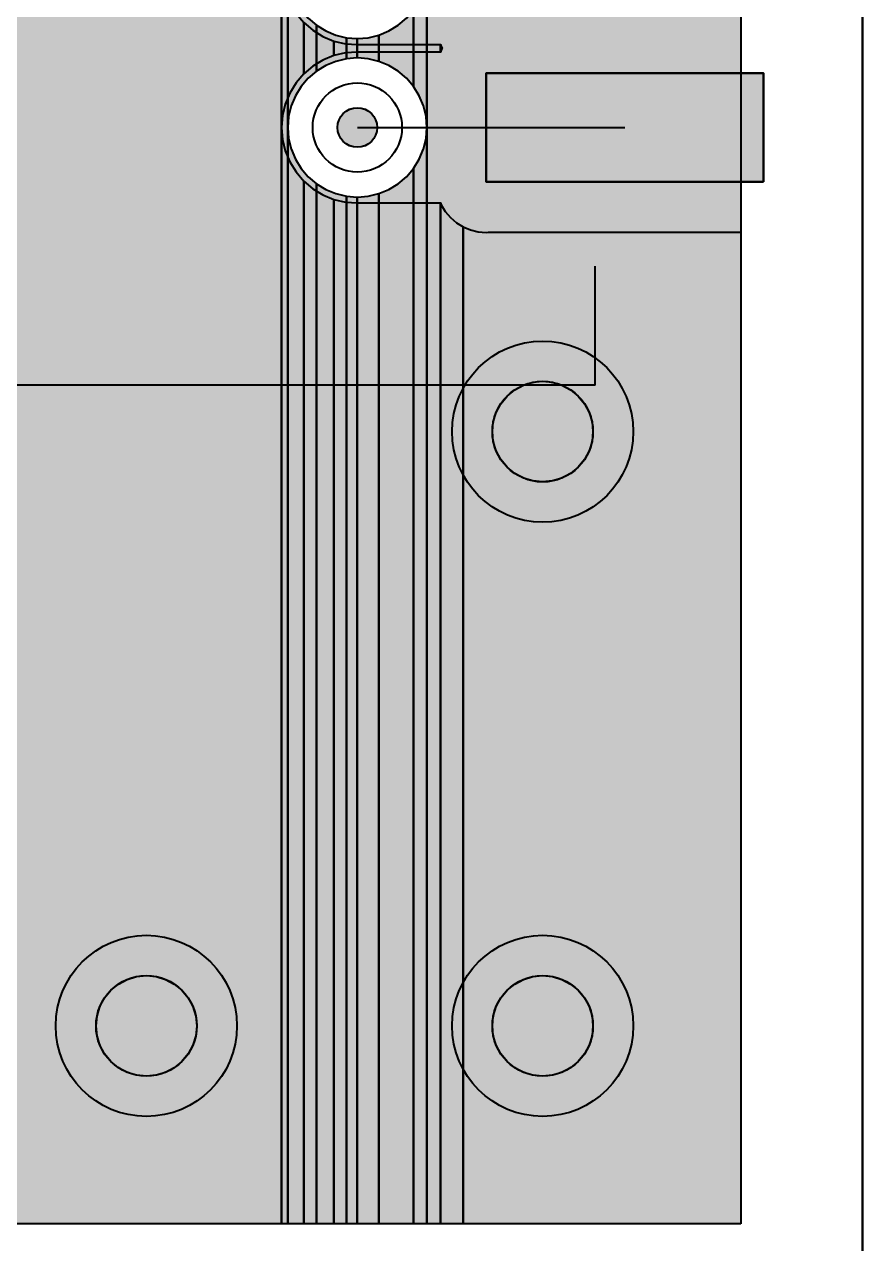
# Model space of a CAD drawing. Header units: millimetres. Extents: x 3.5 to 57, y 2.4 to 42.4.
# Drawn here: x 52.74 to 56.97, y 11.19 to 17.35 of the extents above; entities that cross this region are included whole.
import ezdxf

# ---------------------------------------------------------------- set-up
doc = ezdxf.new("R2010")
doc.units = ezdxf.units.MM
for name, color, linetype in [('bottom_copper', 7, 'Continuous'), ('drill_plated', 7, 'Continuous'), ('outline', 7, 'Continuous'), ('top_copper', 7, 'Continuous'), ('top_silk', 7, 'Continuous')]:
    doc.layers.add(name, color=color, linetype=linetype)

# ---------------------------------------------------------------- blocks, each defined once
blk = doc.blocks.new('Block734')
at = {"layer": 'bottom_copper', "lineweight": 40}
for points in [[(1.8268, 0), (0.2415, 0), (0.2415, 22.5001), (1.8268, 22.5001), (1.8268, 0)], [(0.2415, 5.5354), (0.2383, 5.5903), (0.2254, 5.6439), (0.2043, 5.6948), (0.1755, 5.7418), (0.1755, 6.129), (0.2043, 6.176), (0.2254, 6.2269), (0.2383, 6.2805), (0.2415, 6.3354), (0.2415, 5.5354)], [(0.1755, 5.7418), (0.1398, 5.7837), (0.0979, 5.8194), (0.0509, 5.8482), (0, 5.8693), (0, 6.0015), (0.0509, 6.0226), (0.0979, 6.0514), (0.1398, 6.0871), (0.1755, 6.129), (0.1755, 5.7418)], [(0, 5.8693), (-0.0536, 5.8822), (-0.1085, 5.8865), (-0.109, 5.8864), (-0.109, 5.9844), (-0.1085, 5.9843), (-0.0536, 5.9886), (0, 6.0015), (0, 5.8693)], [(0.2415, 0), (0.1755, 0), (0.1755, 5.329), (0.2043, 5.376), (0.2254, 5.4269), (0.2383, 5.4805), (0.2415, 5.5354), (0.2415, 0)], [(0.1755, 0), (0, 0), (0, 5.2015), (0.0509, 5.2226), (0.0979, 5.2514), (0.1398, 5.2871), (0.1755, 5.329), (0.1755, 0)], [(0, 0), (-0.1085, 0), (-0.109, 5.1844), (-0.1085, 5.1843), (-0.0536, 5.1886), (0, 5.2015), (0, 0)]]:
    blk.add_hatch(color=7, dxfattribs=at).paths.add_polyline_path(points, flags=0)
at = {"layer": 'bottom_copper', "color": 7, "lineweight": 40}
for points in [[(1.8268, 0), (0.2415, 0), (0.2415, 22.5001), (1.8268, 22.5001), (1.8268, 0)], [(0.2415, 5.5354), (0.2383, 5.5903), (0.2254, 5.6439), (0.2043, 5.6948), (0.1755, 5.7418), (0.1755, 6.129), (0.2043, 6.176), (0.2254, 6.2269), (0.2383, 6.2805), (0.2415, 6.3354), (0.2415, 5.5354)], [(0.1755, 5.7418), (0.1398, 5.7837), (0.0979, 5.8194), (0.0509, 5.8482), (0, 5.8693), (0, 6.0015), (0.0509, 6.0226), (0.0979, 6.0514), (0.1398, 6.0871), (0.1755, 6.129), (0.1755, 5.7418)], [(0, 5.8693), (-0.0536, 5.8822), (-0.1085, 5.8865), (-0.109, 5.8864), (-0.109, 5.9844), (-0.1085, 5.9843), (-0.0536, 5.9886), (0, 6.0015), (0, 5.8693)], [(0.2415, 0), (0.1755, 0), (0.1755, 5.329), (0.2043, 5.376), (0.2254, 5.4269), (0.2383, 5.4805), (0.2415, 5.5354), (0.2415, 0)], [(0.1755, 0), (0, 0), (0, 5.2015), (0.0509, 5.2226), (0.0979, 5.2514), (0.1398, 5.2871), (0.1755, 5.329), (0.1755, 0)], [(0, 0), (-0.1085, 0), (-0.109, 5.1844), (-0.1085, 5.1843), (-0.0536, 5.1886), (0, 5.2015), (0, 0)]]:
    blk.add_lwpolyline(points, close=True, dxfattribs=at)
blk = doc.blocks.new('Block2128')
at = {"layer": 'bottom_copper', "lineweight": 40}
for points in [[(4.3404, 8.4999), (0.6267, 8.4999), (0.6267, 31), (4.3404, 31), (4.3404, 8.4999)], [(4.4851, 14.3193), (4.4432, 14.2836), (4.4075, 14.2417), (4.3787, 14.1947), (4.3576, 14.1438), (4.3447, 14.0902), (4.3404, 14.0353), (4.3404, 14.8353), (4.3447, 14.7804), (4.3576, 14.7268), (4.3787, 14.6759), (4.4075, 14.6289), (4.4432, 14.587), (4.4851, 14.5513), (4.4851, 14.3193)], [(4.6366, 14.3821), (4.583, 14.3692), (4.5321, 14.3481), (4.4851, 14.3193), (4.4851, 14.5513), (4.5321, 14.5225), (4.583, 14.5014), (4.6366, 14.4885), (4.6366, 14.3821)], [(4.691, 14.3863), (4.6366, 14.3821), (4.6366, 14.4885), (4.691, 14.4843), (4.691, 14.3863)], [(4.4851, 8.4999), (4.3404, 8.4999), (4.3404, 14.0353), (4.3447, 13.9804), (4.3576, 13.9268), (4.3787, 13.8759), (4.4075, 13.8289), (4.4432, 13.787), (4.4851, 13.7513), (4.4851, 8.4999)], [(4.6366, 8.4999), (4.4851, 8.4999), (4.4851, 13.7513), (4.5321, 13.7225), (4.583, 13.7014), (4.6366, 13.6885), (4.6366, 8.4999)], [(4.691, 8.4999), (4.6366, 8.4999), (4.6366, 13.6885), (4.691, 13.6843), (4.691, 8.4999)]]:
    blk.add_hatch(color=7, dxfattribs=at).paths.add_polyline_path(points, flags=0)
at = {"layer": 'bottom_copper', "color": 7, "lineweight": 40}
for points in [[(4.3404, 8.4999), (0.6267, 8.4999), (0.6267, 31), (4.3404, 31), (4.3404, 8.4999)], [(4.4851, 14.3193), (4.4432, 14.2836), (4.4075, 14.2417), (4.3787, 14.1947), (4.3576, 14.1438), (4.3447, 14.0902), (4.3404, 14.0353), (4.3404, 14.8353), (4.3447, 14.7804), (4.3576, 14.7268), (4.3787, 14.6759), (4.4075, 14.6289), (4.4432, 14.587), (4.4851, 14.5513), (4.4851, 14.3193)], [(4.6366, 14.3821), (4.583, 14.3692), (4.5321, 14.3481), (4.4851, 14.3193), (4.4851, 14.5513), (4.5321, 14.5225), (4.583, 14.5014), (4.6366, 14.4885), (4.6366, 14.3821)], [(4.691, 14.3863), (4.6366, 14.3821), (4.6366, 14.4885), (4.691, 14.4843), (4.691, 14.3863)], [(4.4851, 8.4999), (4.3404, 8.4999), (4.3404, 14.0353), (4.3447, 13.9804), (4.3576, 13.9268), (4.3787, 13.8759), (4.4075, 13.8289), (4.4432, 13.787), (4.4851, 13.7513), (4.4851, 8.4999)], [(4.6366, 8.4999), (4.4851, 8.4999), (4.4851, 13.7513), (4.5321, 13.7225), (4.583, 13.7014), (4.6366, 13.6885), (4.6366, 8.4999)], [(4.691, 8.4999), (4.6366, 8.4999), (4.6366, 13.6885), (4.691, 13.6843), (4.691, 8.4999)]]:
    blk.add_lwpolyline(points, close=True, dxfattribs=at)
blk = doc.blocks.new('Block21995')
at = {"layer": 'top_copper', "lineweight": 40}
for points in [[(3.6826, 8.4999), (1.7696, 8.4999), (1.7696, 31), (3.6826, 31), (3.6826, 8.4999)], [(3.7946, 14.3055), (3.7556, 14.2599), (3.7243, 14.2088), (3.7013, 14.1534), (3.6873, 14.0951), (3.6826, 14.0353), (3.6826, 14.8353), (3.6873, 14.7755), (3.7013, 14.7172), (3.7243, 14.6618), (3.7556, 14.6107), (3.7946, 14.5651), (3.7946, 14.3055)], [(3.9467, 14.3988), (3.8913, 14.3758), (3.8402, 14.3445), (3.7946, 14.3055), (3.7946, 14.5651), (3.8402, 14.5261), (3.8913, 14.4948), (3.9467, 14.4718), (3.9467, 14.3988)], [(4.4838, 14.4163), (4.0648, 14.4163), (4.005, 14.4128), (3.9467, 14.3988), (3.9467, 14.4718), (4.005, 14.4578), (4.0648, 14.4543), (4.4838, 14.4543), (4.4838, 14.4163)], [(4.4878, 14.426), (4.4838, 14.4163), (4.4838, 14.4543), (4.4878, 14.4446), (4.4935, 14.4353), (4.4878, 14.426)], [(3.7946, 8.4999), (3.6826, 8.4999), (3.6826, 14.0353), (3.6873, 13.9755), (3.7013, 13.9172), (3.7243, 13.8618), (3.7556, 13.8107), (3.7946, 13.7651), (3.7946, 8.4999)], [(3.9467, 8.4999), (3.7946, 8.4999), (3.7946, 13.7651), (3.8402, 13.7261), (3.8913, 13.6948), (3.9467, 13.6718), (3.9467, 8.4999)], [(4.4838, 8.4999), (3.9467, 8.4999), (3.9467, 13.6718), (4.005, 13.6578), (4.0648, 13.6543), (4.4838, 13.6543), (4.4838, 8.4999)], [(4.5992, 8.4999), (4.4838, 8.4999), (4.4838, 13.6543), (4.4878, 13.6446), (4.5087, 13.6105), (4.5347, 13.5801), (4.5651, 13.5542), (4.5992, 13.5333), (4.5992, 8.4999)], [(6.0001, 8.4999), (4.5992, 8.4999), (4.5992, 13.5333), (4.6361, 13.518), (4.675, 13.5087), (4.7148, 13.5055), (4.7248, 13.5063), (6.0001, 13.5063), (6.0001, 8.4999)]]:
    blk.add_hatch(color=7, dxfattribs=at).paths.add_polyline_path(points, flags=0)
at = {"layer": 'top_copper', "color": 7, "lineweight": 40}
for points in [[(3.6826, 8.4999), (1.7696, 8.4999), (1.7696, 31), (3.6826, 31), (3.6826, 8.4999)], [(3.7946, 14.3055), (3.7556, 14.2599), (3.7243, 14.2088), (3.7013, 14.1534), (3.6873, 14.0951), (3.6826, 14.0353), (3.6826, 14.8353), (3.6873, 14.7755), (3.7013, 14.7172), (3.7243, 14.6618), (3.7556, 14.6107), (3.7946, 14.5651), (3.7946, 14.3055)], [(3.9467, 14.3988), (3.8913, 14.3758), (3.8402, 14.3445), (3.7946, 14.3055), (3.7946, 14.5651), (3.8402, 14.5261), (3.8913, 14.4948), (3.9467, 14.4718), (3.9467, 14.3988)], [(4.4838, 14.4163), (4.0648, 14.4163), (4.005, 14.4128), (3.9467, 14.3988), (3.9467, 14.4718), (4.005, 14.4578), (4.0648, 14.4543), (4.4838, 14.4543), (4.4838, 14.4163)], [(4.4878, 14.426), (4.4838, 14.4163), (4.4838, 14.4543), (4.4878, 14.4446), (4.4935, 14.4353), (4.4878, 14.426)], [(3.7946, 8.4999), (3.6826, 8.4999), (3.6826, 14.0353), (3.6873, 13.9755), (3.7013, 13.9172), (3.7243, 13.8618), (3.7556, 13.8107), (3.7946, 13.7651), (3.7946, 8.4999)], [(3.9467, 8.4999), (3.7946, 8.4999), (3.7946, 13.7651), (3.8402, 13.7261), (3.8913, 13.6948), (3.9467, 13.6718), (3.9467, 8.4999)], [(4.4838, 8.4999), (3.9467, 8.4999), (3.9467, 13.6718), (4.005, 13.6578), (4.0648, 13.6543), (4.4838, 13.6543), (4.4838, 8.4999)], [(4.5992, 8.4999), (4.4838, 8.4999), (4.4838, 13.6543), (4.4878, 13.6446), (4.5087, 13.6105), (4.5347, 13.5801), (4.5651, 13.5542), (4.5992, 13.5333), (4.5992, 8.4999)], [(6.0001, 8.4999), (4.5992, 8.4999), (4.5992, 13.5333), (4.6361, 13.518), (4.675, 13.5087), (4.7148, 13.5055), (4.7248, 13.5063), (6.0001, 13.5063), (6.0001, 8.4999)]]:
    blk.add_lwpolyline(points, close=True, dxfattribs=at)

msp = doc.modelspace()

# ---------------------------------------------------------------- hatches: boundary and pattern name
at = {"layer": 'bottom_copper', "lineweight": 40}
for points in [[(54.5184, 16.8076), (54.5127, 16.7888), (54.5034, 16.7715), (54.491, 16.7564), (54.4759, 16.744), (54.4586, 16.7347), (54.4398, 16.729), (54.4203, 16.7271), (54.4008, 16.729), (54.382, 16.7347), (54.3647, 16.744), (54.3496, 16.7564), (54.3372, 16.7715), (54.3279, 16.7888), (54.3222, 16.8076), (54.3203, 16.8271), (54.3222, 16.8466), (54.3279, 16.8654), (54.3372, 16.8827), (54.3496, 16.8978), (54.3647, 16.9102), (54.382, 16.9195), (54.4008, 16.9252), (54.4203, 16.9271), (54.4398, 16.9252), (54.4586, 16.9195), (54.4759, 16.9102), (54.491, 16.8978), (54.5034, 16.8827), (54.5127, 16.8654), (54.5184, 16.8466), (54.5203, 16.8271), (54.5184, 16.8076)], [(55.6047, 15.2421), (55.5903, 15.1945), (55.5668, 15.1506), (55.5352, 15.1121), (55.4967, 15.0805), (55.4528, 15.057), (55.4052, 15.0426), (55.3556, 15.0377), (55.306, 15.0426), (55.2584, 15.057), (55.2145, 15.0805), (55.176, 15.1121), (55.1444, 15.1506), (55.1209, 15.1945), (55.1065, 15.2421), (55.1016, 15.2917), (55.1065, 15.3413), (55.1209, 15.3889), (55.1444, 15.4328), (55.176, 15.4713), (55.2145, 15.5029), (55.2584, 15.5264), (55.306, 15.5408), (55.3556, 15.5457), (55.4052, 15.5408), (55.4528, 15.5264), (55.4967, 15.5029), (55.5352, 15.4713), (55.5668, 15.4328), (55.5903, 15.3889), (55.6047, 15.3413), (55.6096, 15.2917), (55.6047, 15.2421)], [(53.6047, 12.2421), (53.5903, 12.1945), (53.5668, 12.1506), (53.5352, 12.1121), (53.4967, 12.0805), (53.4528, 12.057), (53.4052, 12.0426), (53.3556, 12.0377), (53.306, 12.0426), (53.2584, 12.057), (53.2145, 12.0805), (53.176, 12.1121), (53.1444, 12.1506), (53.1209, 12.1945), (53.1065, 12.2421), (53.1016, 12.2917), (53.1065, 12.3413), (53.1209, 12.3889), (53.1444, 12.4328), (53.176, 12.4713), (53.2145, 12.5029), (53.2584, 12.5264), (53.306, 12.5408), (53.3556, 12.5457), (53.4052, 12.5408), (53.4528, 12.5264), (53.4967, 12.5029), (53.5352, 12.4713), (53.5668, 12.4328), (53.5903, 12.3889), (53.6047, 12.3413), (53.6096, 12.2917), (53.6047, 12.2421)], [(55.6047, 12.2421), (55.5903, 12.1945), (55.5668, 12.1506), (55.5352, 12.1121), (55.4967, 12.0805), (55.4528, 12.057), (55.4052, 12.0426), (55.3556, 12.0377), (55.306, 12.0426), (55.2584, 12.057), (55.2145, 12.0805), (55.176, 12.1121), (55.1444, 12.1506), (55.1209, 12.1945), (55.1065, 12.2421), (55.1016, 12.2917), (55.1065, 12.3413), (55.1209, 12.3889), (55.1444, 12.4328), (55.176, 12.4713), (55.2145, 12.5029), (55.2584, 12.5264), (55.306, 12.5408), (55.3556, 12.5457), (55.4052, 12.5408), (55.4528, 12.5264), (55.4967, 12.5029), (55.5352, 12.4713), (55.5668, 12.4328), (55.5903, 12.3889), (55.6047, 12.3413), (55.6096, 12.2917), (55.6047, 12.2421)]]:
    msp.add_hatch(color=7, dxfattribs=at).paths.add_polyline_path(points, flags=0)
at = {"layer": 'drill_plated', "lineweight": 40}
for points in [[(54.5184, 16.8076), (54.5127, 16.7888), (54.5034, 16.7715), (54.491, 16.7564), (54.4759, 16.744), (54.4586, 16.7347), (54.4398, 16.729), (54.4203, 16.7271), (54.4008, 16.729), (54.382, 16.7347), (54.3647, 16.744), (54.3496, 16.7564), (54.3372, 16.7715), (54.3279, 16.7888), (54.3222, 16.8076), (54.3203, 16.8271), (54.3222, 16.8466), (54.3279, 16.8654), (54.3372, 16.8827), (54.3496, 16.8978), (54.3647, 16.9102), (54.382, 16.9195), (54.4008, 16.9252), (54.4203, 16.9271), (54.4398, 16.9252), (54.4586, 16.9195), (54.4759, 16.9102), (54.491, 16.8978), (54.5034, 16.8827), (54.5127, 16.8654), (54.5184, 16.8466), (54.5203, 16.8271), (54.5184, 16.8076)], [(55.6047, 15.2421), (55.5903, 15.1945), (55.5668, 15.1506), (55.5352, 15.1121), (55.4967, 15.0805), (55.4528, 15.057), (55.4052, 15.0426), (55.3556, 15.0377), (55.306, 15.0426), (55.2584, 15.057), (55.2145, 15.0805), (55.176, 15.1121), (55.1444, 15.1506), (55.1209, 15.1945), (55.1065, 15.2421), (55.1016, 15.2917), (55.1065, 15.3413), (55.1209, 15.3889), (55.1444, 15.4328), (55.176, 15.4713), (55.2145, 15.5029), (55.2584, 15.5264), (55.306, 15.5408), (55.3556, 15.5457), (55.4052, 15.5408), (55.4528, 15.5264), (55.4967, 15.5029), (55.5352, 15.4713), (55.5668, 15.4328), (55.5903, 15.3889), (55.6047, 15.3413), (55.6096, 15.2917), (55.6047, 15.2421)], [(53.6047, 12.2421), (53.5903, 12.1945), (53.5668, 12.1506), (53.5352, 12.1121), (53.4967, 12.0805), (53.4528, 12.057), (53.4052, 12.0426), (53.3556, 12.0377), (53.306, 12.0426), (53.2584, 12.057), (53.2145, 12.0805), (53.176, 12.1121), (53.1444, 12.1506), (53.1209, 12.1945), (53.1065, 12.2421), (53.1016, 12.2917), (53.1065, 12.3413), (53.1209, 12.3889), (53.1444, 12.4328), (53.176, 12.4713), (53.2145, 12.5029), (53.2584, 12.5264), (53.306, 12.5408), (53.3556, 12.5457), (53.4052, 12.5408), (53.4528, 12.5264), (53.4967, 12.5029), (53.5352, 12.4713), (53.5668, 12.4328), (53.5903, 12.3889), (53.6047, 12.3413), (53.6096, 12.2917), (53.6047, 12.2421)], [(55.6047, 12.2421), (55.5903, 12.1945), (55.5668, 12.1506), (55.5352, 12.1121), (55.4967, 12.0805), (55.4528, 12.057), (55.4052, 12.0426), (55.3556, 12.0377), (55.306, 12.0426), (55.2584, 12.057), (55.2145, 12.0805), (55.176, 12.1121), (55.1444, 12.1506), (55.1209, 12.1945), (55.1065, 12.2421), (55.1016, 12.2917), (55.1065, 12.3413), (55.1209, 12.3889), (55.1444, 12.4328), (55.176, 12.4713), (55.2145, 12.5029), (55.2584, 12.5264), (55.306, 12.5408), (55.3556, 12.5457), (55.4052, 12.5408), (55.4528, 12.5264), (55.4967, 12.5029), (55.5352, 12.4713), (55.5668, 12.4328), (55.5903, 12.3889), (55.6047, 12.3413), (55.6096, 12.2917), (55.6047, 12.2421)]]:
    msp.add_hatch(color=7, dxfattribs=at).paths.add_polyline_path(points, flags=0)
at = {"layer": 'top_copper', "lineweight": 40}
for points in [[(56.4703, 16.5521), (55.0703, 16.5521), (55.0703, 17.1021), (56.4703, 17.1021), (56.4703, 16.5521)], [(54.5184, 16.8076), (54.5127, 16.7888), (54.5034, 16.7715), (54.491, 16.7564), (54.4759, 16.744), (54.4586, 16.7347), (54.4398, 16.729), (54.4203, 16.7271), (54.4008, 16.729), (54.382, 16.7347), (54.3647, 16.744), (54.3496, 16.7564), (54.3372, 16.7715), (54.3279, 16.7888), (54.3222, 16.8076), (54.3203, 16.8271), (54.3222, 16.8466), (54.3279, 16.8654), (54.3372, 16.8827), (54.3496, 16.8978), (54.3647, 16.9102), (54.382, 16.9195), (54.4008, 16.9252), (54.4203, 16.9271), (54.4398, 16.9252), (54.4586, 16.9195), (54.4759, 16.9102), (54.491, 16.8978), (54.5034, 16.8827), (54.5127, 16.8654), (54.5184, 16.8466), (54.5203, 16.8271), (54.5184, 16.8076)], [(55.6047, 15.2421), (55.5903, 15.1945), (55.5668, 15.1506), (55.5352, 15.1121), (55.4967, 15.0805), (55.4528, 15.057), (55.4052, 15.0426), (55.3556, 15.0377), (55.306, 15.0426), (55.2584, 15.057), (55.2145, 15.0805), (55.176, 15.1121), (55.1444, 15.1506), (55.1209, 15.1945), (55.1065, 15.2421), (55.1016, 15.2917), (55.1065, 15.3413), (55.1209, 15.3889), (55.1444, 15.4328), (55.176, 15.4713), (55.2145, 15.5029), (55.2584, 15.5264), (55.306, 15.5408), (55.3556, 15.5457), (55.4052, 15.5408), (55.4528, 15.5264), (55.4967, 15.5029), (55.5352, 15.4713), (55.5668, 15.4328), (55.5903, 15.3889), (55.6047, 15.3413), (55.6096, 15.2917), (55.6047, 15.2421)], [(53.6047, 12.2421), (53.5903, 12.1945), (53.5668, 12.1506), (53.5352, 12.1121), (53.4967, 12.0805), (53.4528, 12.057), (53.4052, 12.0426), (53.3556, 12.0377), (53.306, 12.0426), (53.2584, 12.057), (53.2145, 12.0805), (53.176, 12.1121), (53.1444, 12.1506), (53.1209, 12.1945), (53.1065, 12.2421), (53.1016, 12.2917), (53.1065, 12.3413), (53.1209, 12.3889), (53.1444, 12.4328), (53.176, 12.4713), (53.2145, 12.5029), (53.2584, 12.5264), (53.306, 12.5408), (53.3556, 12.5457), (53.4052, 12.5408), (53.4528, 12.5264), (53.4967, 12.5029), (53.5352, 12.4713), (53.5668, 12.4328), (53.5903, 12.3889), (53.6047, 12.3413), (53.6096, 12.2917), (53.6047, 12.2421)], [(55.6047, 12.2421), (55.5903, 12.1945), (55.5668, 12.1506), (55.5352, 12.1121), (55.4967, 12.0805), (55.4528, 12.057), (55.4052, 12.0426), (55.3556, 12.0377), (55.306, 12.0426), (55.2584, 12.057), (55.2145, 12.0805), (55.176, 12.1121), (55.1444, 12.1506), (55.1209, 12.1945), (55.1065, 12.2421), (55.1016, 12.2917), (55.1065, 12.3413), (55.1209, 12.3889), (55.1444, 12.4328), (55.176, 12.4713), (55.2145, 12.5029), (55.2584, 12.5264), (55.306, 12.5408), (55.3556, 12.5457), (55.4052, 12.5408), (55.4528, 12.5264), (55.4967, 12.5029), (55.5352, 12.4713), (55.5668, 12.4328), (55.5903, 12.3889), (55.6047, 12.3413), (55.6096, 12.2917), (55.6047, 12.2421)]]:
    msp.add_hatch(color=7, dxfattribs=at).paths.add_polyline_path(points, flags=0)

# ---------------------------------------------------------------- linework, layer by layer
at = {"layer": 'bottom_copper', "color": 7, "lineweight": 40}
for p, q in [((56.3556, 33.7918), (56.3556, 11.2917)), ((54.172, 17.3788), (54.2139, 17.3431)), ((54.6267, 17.3431), (54.6686, 17.3788)), ((54.2139, 17.3431), (54.2609, 17.3143)), ((54.2609, 17.3143), (54.3118, 17.2932)), ((54.5288, 17.2932), (54.5797, 17.3143)), ((54.5797, 17.3143), (54.6267, 17.3431)), ((54.3118, 17.2932), (54.3654, 17.2803)), ((54.3654, 17.2803), (54.4198, 17.2761)), ((54.4198, 17.1781), (54.4198, 17.2761)), ((54.4198, 17.2761), (54.4203, 17.276)), ((54.4198, 17.2761), (54.4198, 17.1781)), ((54.4203, 17.276), (54.4752, 17.2803)), ((54.4752, 17.2803), (54.5288, 17.2932)), ((54.3654, 17.1739), (54.3118, 17.161)), ((54.4198, 17.1781), (54.3654, 17.1739)), ((54.4203, 17.1782), (54.4198, 17.1781)), ((54.4752, 17.1739), (54.4203, 17.1782)), ((54.5288, 17.161), (54.4752, 17.1739)), ((54.2139, 17.1111), (54.172, 17.0754)), ((54.2609, 17.1399), (54.2139, 17.1111)), ((54.3118, 17.161), (54.2609, 17.1399)), ((54.5797, 17.1399), (54.5288, 17.161)), ((54.6267, 17.1111), (54.5797, 17.1399)), ((54.6686, 17.0754), (54.6267, 17.1111)), ((54.172, 17.0754), (54.1363, 17.0335)), ((54.7043, 17.0335), (54.6686, 17.0754)), ((54.1363, 17.0335), (54.1075, 16.9865)), ((54.7331, 16.9865), (54.7043, 17.0335)), ((54.0864, 16.9356), (54.0735, 16.882)), ((54.1075, 16.9865), (54.0864, 16.9356)), ((54.7542, 16.9356), (54.7331, 16.9865)), ((54.7671, 16.882), (54.7542, 16.9356)), ((54.0735, 16.882), (54.0692, 16.8271)), ((54.7703, 16.8271), (54.7671, 16.882)), ((54.0692, 16.8271), (54.0735, 16.7722)), ((54.7671, 16.7722), (54.7703, 16.8271)), ((54.0735, 16.7722), (54.0864, 16.7186)), ((54.7542, 16.7186), (54.7671, 16.7722)), ((54.0864, 16.7186), (54.1075, 16.6677)), ((54.7331, 16.6677), (54.7542, 16.7186)), ((54.1075, 16.6677), (54.1363, 16.6207)), ((54.1363, 16.6207), (54.172, 16.5788)), ((54.6686, 16.5788), (54.7043, 16.6207)), ((54.7043, 16.6207), (54.7331, 16.6677)), ((54.172, 16.5788), (54.2139, 16.5431)), ((54.6267, 16.5431), (54.6686, 16.5788)), ((54.2139, 16.5431), (54.2609, 16.5143)), ((54.2609, 16.5143), (54.3118, 16.4932)), ((54.5288, 16.4932), (54.5797, 16.5143)), ((54.5797, 16.5143), (54.6267, 16.5431)), ((54.3118, 16.4932), (54.3654, 16.4803)), ((54.3654, 16.4803), (54.4198, 16.4761)), ((54.4198, 11.2917), (54.4198, 16.4761)), ((54.4198, 16.4761), (54.4203, 16.476)), ((54.4198, 16.4761), (54.4198, 11.2917)), ((54.4203, 16.476), (54.4752, 16.4803)), ((54.4752, 16.4803), (54.5288, 16.4932)), ((54.4198, 11.2917), (50.3555, 11.2917)), ((56.3556, 11.2917), (54.4198, 11.2917))]:
    msp.add_line(p, q, dxfattribs=at)
for points in [[(54.5184, 16.8076), (54.5127, 16.7888), (54.5034, 16.7715), (54.491, 16.7564), (54.4759, 16.744), (54.4586, 16.7347), (54.4398, 16.729), (54.4203, 16.7271), (54.4008, 16.729), (54.382, 16.7347), (54.3647, 16.744), (54.3496, 16.7564), (54.3372, 16.7715), (54.3279, 16.7888), (54.3222, 16.8076), (54.3203, 16.8271), (54.3222, 16.8466), (54.3279, 16.8654), (54.3372, 16.8827), (54.3496, 16.8978), (54.3647, 16.9102), (54.382, 16.9195), (54.4008, 16.9252), (54.4203, 16.9271), (54.4398, 16.9252), (54.4586, 16.9195), (54.4759, 16.9102), (54.491, 16.8978), (54.5034, 16.8827), (54.5127, 16.8654), (54.5184, 16.8466), (54.5203, 16.8271), (54.5184, 16.8076)], [(55.6047, 15.2421), (55.5903, 15.1945), (55.5668, 15.1506), (55.5352, 15.1121), (55.4967, 15.0805), (55.4528, 15.057), (55.4052, 15.0426), (55.3556, 15.0377), (55.306, 15.0426), (55.2584, 15.057), (55.2145, 15.0805), (55.176, 15.1121), (55.1444, 15.1506), (55.1209, 15.1945), (55.1065, 15.2421), (55.1016, 15.2917), (55.1065, 15.3413), (55.1209, 15.3889), (55.1444, 15.4328), (55.176, 15.4713), (55.2145, 15.5029), (55.2584, 15.5264), (55.306, 15.5408), (55.3556, 15.5457), (55.4052, 15.5408), (55.4528, 15.5264), (55.4967, 15.5029), (55.5352, 15.4713), (55.5668, 15.4328), (55.5903, 15.3889), (55.6047, 15.3413), (55.6096, 15.2917), (55.6047, 15.2421)], [(53.6047, 12.2421), (53.5903, 12.1945), (53.5668, 12.1506), (53.5352, 12.1121), (53.4967, 12.0805), (53.4528, 12.057), (53.4052, 12.0426), (53.3556, 12.0377), (53.306, 12.0426), (53.2584, 12.057), (53.2145, 12.0805), (53.176, 12.1121), (53.1444, 12.1506), (53.1209, 12.1945), (53.1065, 12.2421), (53.1016, 12.2917), (53.1065, 12.3413), (53.1209, 12.3889), (53.1444, 12.4328), (53.176, 12.4713), (53.2145, 12.5029), (53.2584, 12.5264), (53.306, 12.5408), (53.3556, 12.5457), (53.4052, 12.5408), (53.4528, 12.5264), (53.4967, 12.5029), (53.5352, 12.4713), (53.5668, 12.4328), (53.5903, 12.3889), (53.6047, 12.3413), (53.6096, 12.2917), (53.6047, 12.2421)], [(55.6047, 12.2421), (55.5903, 12.1945), (55.5668, 12.1506), (55.5352, 12.1121), (55.4967, 12.0805), (55.4528, 12.057), (55.4052, 12.0426), (55.3556, 12.0377), (55.306, 12.0426), (55.2584, 12.057), (55.2145, 12.0805), (55.176, 12.1121), (55.1444, 12.1506), (55.1209, 12.1945), (55.1065, 12.2421), (55.1016, 12.2917), (55.1065, 12.3413), (55.1209, 12.3889), (55.1444, 12.4328), (55.176, 12.4713), (55.2145, 12.5029), (55.2584, 12.5264), (55.306, 12.5408), (55.3556, 12.5457), (55.4052, 12.5408), (55.4528, 12.5264), (55.4967, 12.5029), (55.5352, 12.4713), (55.5668, 12.4328), (55.5903, 12.3889), (55.6047, 12.3413), (55.6096, 12.2917), (55.6047, 12.2421)]]:
    msp.add_lwpolyline(points, close=True, dxfattribs=at)
for centre, major_axis in [((54.4203, 16.8271), (0.225, 0)), ((54.4203, 16.8271), (0.1, 0)), ((55.3556, 15.2917), (0.4572, 0)), ((55.3556, 15.2917), (0.254, 0)), ((53.3556, 12.2917), (0.4572, 0)), ((55.3556, 12.2917), (0.4572, 0)), ((53.3556, 12.2917), (0.254, 0)), ((55.3556, 12.2917), (0.254, 0))]:
    msp.add_ellipse(centre, major_axis=major_axis, ratio=1, dxfattribs=at)
at = {"layer": 'drill_plated', "color": 7, "lineweight": 40}
for points in [[(54.5184, 16.8076), (54.5127, 16.7888), (54.5034, 16.7715), (54.491, 16.7564), (54.4759, 16.744), (54.4586, 16.7347), (54.4398, 16.729), (54.4203, 16.7271), (54.4008, 16.729), (54.382, 16.7347), (54.3647, 16.744), (54.3496, 16.7564), (54.3372, 16.7715), (54.3279, 16.7888), (54.3222, 16.8076), (54.3203, 16.8271), (54.3222, 16.8466), (54.3279, 16.8654), (54.3372, 16.8827), (54.3496, 16.8978), (54.3647, 16.9102), (54.382, 16.9195), (54.4008, 16.9252), (54.4203, 16.9271), (54.4398, 16.9252), (54.4586, 16.9195), (54.4759, 16.9102), (54.491, 16.8978), (54.5034, 16.8827), (54.5127, 16.8654), (54.5184, 16.8466), (54.5203, 16.8271), (54.5184, 16.8076)], [(55.6047, 15.2421), (55.5903, 15.1945), (55.5668, 15.1506), (55.5352, 15.1121), (55.4967, 15.0805), (55.4528, 15.057), (55.4052, 15.0426), (55.3556, 15.0377), (55.306, 15.0426), (55.2584, 15.057), (55.2145, 15.0805), (55.176, 15.1121), (55.1444, 15.1506), (55.1209, 15.1945), (55.1065, 15.2421), (55.1016, 15.2917), (55.1065, 15.3413), (55.1209, 15.3889), (55.1444, 15.4328), (55.176, 15.4713), (55.2145, 15.5029), (55.2584, 15.5264), (55.306, 15.5408), (55.3556, 15.5457), (55.4052, 15.5408), (55.4528, 15.5264), (55.4967, 15.5029), (55.5352, 15.4713), (55.5668, 15.4328), (55.5903, 15.3889), (55.6047, 15.3413), (55.6096, 15.2917), (55.6047, 15.2421)], [(53.6047, 12.2421), (53.5903, 12.1945), (53.5668, 12.1506), (53.5352, 12.1121), (53.4967, 12.0805), (53.4528, 12.057), (53.4052, 12.0426), (53.3556, 12.0377), (53.306, 12.0426), (53.2584, 12.057), (53.2145, 12.0805), (53.176, 12.1121), (53.1444, 12.1506), (53.1209, 12.1945), (53.1065, 12.2421), (53.1016, 12.2917), (53.1065, 12.3413), (53.1209, 12.3889), (53.1444, 12.4328), (53.176, 12.4713), (53.2145, 12.5029), (53.2584, 12.5264), (53.306, 12.5408), (53.3556, 12.5457), (53.4052, 12.5408), (53.4528, 12.5264), (53.4967, 12.5029), (53.5352, 12.4713), (53.5668, 12.4328), (53.5903, 12.3889), (53.6047, 12.3413), (53.6096, 12.2917), (53.6047, 12.2421)], [(55.6047, 12.2421), (55.5903, 12.1945), (55.5668, 12.1506), (55.5352, 12.1121), (55.4967, 12.0805), (55.4528, 12.057), (55.4052, 12.0426), (55.3556, 12.0377), (55.306, 12.0426), (55.2584, 12.057), (55.2145, 12.0805), (55.176, 12.1121), (55.1444, 12.1506), (55.1209, 12.1945), (55.1065, 12.2421), (55.1016, 12.2917), (55.1065, 12.3413), (55.1209, 12.3889), (55.1444, 12.4328), (55.176, 12.4713), (55.2145, 12.5029), (55.2584, 12.5264), (55.306, 12.5408), (55.3556, 12.5457), (55.4052, 12.5408), (55.4528, 12.5264), (55.4967, 12.5029), (55.5352, 12.4713), (55.5668, 12.4328), (55.5903, 12.3889), (55.6047, 12.3413), (55.6096, 12.2917), (55.6047, 12.2421)]]:
    msp.add_lwpolyline(points, close=True, dxfattribs=at)
for centre, major_axis in [((54.4203, 16.8271), (0.1, 0)), ((55.3556, 15.2917), (0.254, 0)), ((53.3556, 12.2917), (0.254, 0)), ((55.3556, 12.2917), (0.254, 0))]:
    msp.add_ellipse(centre, major_axis=major_axis, ratio=1, dxfattribs=at)
at = {"layer": 'outline', "color": 7, "lineweight": 40}
msp.add_line((56.9703, 10.4271), (56.9703, 34.4271), dxfattribs=at)
at = {"layer": 'top_copper', "color": 7, "lineweight": 40}
for p, q in [((54.1501, 17.3569), (54.1957, 17.3179)), ((54.1957, 17.3179), (54.2468, 17.2866)), ((54.2468, 17.2866), (54.3022, 17.2636)), ((54.3022, 17.2636), (54.3605, 17.2496)), ((54.3605, 17.2496), (54.4203, 17.2461)), ((54.4203, 17.2461), (54.8393, 17.2461)), ((54.8393, 17.2461), (54.8433, 17.2364)), ((54.8433, 17.2364), (54.849, 17.2271)), ((54.3022, 17.1906), (54.2468, 17.1676)), ((54.3605, 17.2046), (54.3022, 17.1906)), ((54.4203, 17.2081), (54.3605, 17.2046)), ((54.8393, 17.2081), (54.4203, 17.2081)), ((54.8433, 17.2178), (54.8393, 17.2081)), ((54.849, 17.2271), (54.8433, 17.2178)), ((54.1957, 17.1363), (54.1501, 17.0973)), ((54.2468, 17.1676), (54.1957, 17.1363)), ((54.1111, 17.0517), (54.0798, 17.0006)), ((54.1501, 17.0973), (54.1111, 17.0517)), ((55.0703, 17.1021), (55.0703, 16.5521)), ((56.4703, 17.1021), (55.0703, 17.1021)), ((56.4703, 16.5521), (56.4703, 17.1021)), ((54.0798, 17.0006), (54.0568, 16.9452)), ((54.0568, 16.9452), (54.0428, 16.8869)), ((54.0428, 16.8869), (54.0381, 16.8271)), ((54.0381, 16.8271), (54.0428, 16.7673)), ((54.4203, 16.8271), (55.7703, 16.8271)), ((54.0428, 16.7673), (54.0568, 16.709)), ((54.0568, 16.709), (54.0798, 16.6536)), ((54.0798, 16.6536), (54.1111, 16.6025)), ((54.1111, 16.6025), (54.1501, 16.5569)), ((54.1501, 16.5569), (54.1957, 16.5179)), ((54.1957, 16.5179), (54.2468, 16.4866)), ((55.0703, 16.5521), (56.4703, 16.5521)), ((54.2468, 16.4866), (54.3022, 16.4636)), ((54.3022, 16.4636), (54.3605, 16.4496)), ((54.3605, 16.4496), (54.4203, 16.4461)), ((54.4203, 16.4461), (54.8393, 16.4461)), ((54.8393, 16.4461), (54.8433, 16.4364)), ((54.8433, 16.4364), (54.8642, 16.4023)), ((54.8642, 16.4023), (54.8902, 16.3719)), ((54.8902, 16.3719), (54.9206, 16.346)), ((54.9206, 16.346), (54.9547, 16.3251)), ((54.9547, 16.3251), (54.9916, 16.3098)), ((54.9916, 16.3098), (55.0305, 16.3005)), ((55.0305, 16.3005), (55.0703, 16.2973)), ((55.0703, 16.2973), (55.0803, 16.2981)), ((55.0803, 16.2981), (56.3556, 16.2981)), ((56.3556, 16.2981), (56.3556, 11.2917)), ((56.3556, 11.2917), (50.3555, 11.2917))]:
    msp.add_line(p, q, dxfattribs=at)
for points in [[(56.4703, 16.5521), (55.0703, 16.5521), (55.0703, 17.1021), (56.4703, 17.1021), (56.4703, 16.5521)], [(54.5184, 16.8076), (54.5127, 16.7888), (54.5034, 16.7715), (54.491, 16.7564), (54.4759, 16.744), (54.4586, 16.7347), (54.4398, 16.729), (54.4203, 16.7271), (54.4008, 16.729), (54.382, 16.7347), (54.3647, 16.744), (54.3496, 16.7564), (54.3372, 16.7715), (54.3279, 16.7888), (54.3222, 16.8076), (54.3203, 16.8271), (54.3222, 16.8466), (54.3279, 16.8654), (54.3372, 16.8827), (54.3496, 16.8978), (54.3647, 16.9102), (54.382, 16.9195), (54.4008, 16.9252), (54.4203, 16.9271), (54.4398, 16.9252), (54.4586, 16.9195), (54.4759, 16.9102), (54.491, 16.8978), (54.5034, 16.8827), (54.5127, 16.8654), (54.5184, 16.8466), (54.5203, 16.8271), (54.5184, 16.8076)], [(55.6047, 15.2421), (55.5903, 15.1945), (55.5668, 15.1506), (55.5352, 15.1121), (55.4967, 15.0805), (55.4528, 15.057), (55.4052, 15.0426), (55.3556, 15.0377), (55.306, 15.0426), (55.2584, 15.057), (55.2145, 15.0805), (55.176, 15.1121), (55.1444, 15.1506), (55.1209, 15.1945), (55.1065, 15.2421), (55.1016, 15.2917), (55.1065, 15.3413), (55.1209, 15.3889), (55.1444, 15.4328), (55.176, 15.4713), (55.2145, 15.5029), (55.2584, 15.5264), (55.306, 15.5408), (55.3556, 15.5457), (55.4052, 15.5408), (55.4528, 15.5264), (55.4967, 15.5029), (55.5352, 15.4713), (55.5668, 15.4328), (55.5903, 15.3889), (55.6047, 15.3413), (55.6096, 15.2917), (55.6047, 15.2421)], [(53.6047, 12.2421), (53.5903, 12.1945), (53.5668, 12.1506), (53.5352, 12.1121), (53.4967, 12.0805), (53.4528, 12.057), (53.4052, 12.0426), (53.3556, 12.0377), (53.306, 12.0426), (53.2584, 12.057), (53.2145, 12.0805), (53.176, 12.1121), (53.1444, 12.1506), (53.1209, 12.1945), (53.1065, 12.2421), (53.1016, 12.2917), (53.1065, 12.3413), (53.1209, 12.3889), (53.1444, 12.4328), (53.176, 12.4713), (53.2145, 12.5029), (53.2584, 12.5264), (53.306, 12.5408), (53.3556, 12.5457), (53.4052, 12.5408), (53.4528, 12.5264), (53.4967, 12.5029), (53.5352, 12.4713), (53.5668, 12.4328), (53.5903, 12.3889), (53.6047, 12.3413), (53.6096, 12.2917), (53.6047, 12.2421)], [(55.6047, 12.2421), (55.5903, 12.1945), (55.5668, 12.1506), (55.5352, 12.1121), (55.4967, 12.0805), (55.4528, 12.057), (55.4052, 12.0426), (55.3556, 12.0377), (55.306, 12.0426), (55.2584, 12.057), (55.2145, 12.0805), (55.176, 12.1121), (55.1444, 12.1506), (55.1209, 12.1945), (55.1065, 12.2421), (55.1016, 12.2917), (55.1065, 12.3413), (55.1209, 12.3889), (55.1444, 12.4328), (55.176, 12.4713), (55.2145, 12.5029), (55.2584, 12.5264), (55.306, 12.5408), (55.3556, 12.5457), (55.4052, 12.5408), (55.4528, 12.5264), (55.4967, 12.5029), (55.5352, 12.4713), (55.5668, 12.4328), (55.5903, 12.3889), (55.6047, 12.3413), (55.6096, 12.2917), (55.6047, 12.2421)]]:
    msp.add_lwpolyline(points, close=True, dxfattribs=at)
for centre, major_axis in [((54.4203, 16.8271), (0.225, 0)), ((54.4203, 16.8271), (0.1, 0)), ((55.3556, 15.2917), (0.4572, 0)), ((55.3556, 15.2917), (0.254, 0)), ((53.3556, 12.2917), (0.4572, 0)), ((55.3556, 12.2917), (0.4572, 0)), ((53.3556, 12.2917), (0.254, 0)), ((55.3556, 12.2917), (0.254, 0))]:
    msp.add_ellipse(centre, major_axis=major_axis, ratio=1, dxfattribs=at)
at = {"layer": 'top_silk', "color": 7, "lineweight": 40}
for p, q in [((56.9703, 34.4271), (56.9703, 10.4271)), ((56.9703, 28.3021), (56.9703, 16.6021)), ((55.6203, 15.5271), (55.6203, 16.1271)), ((55.6203, 15.5271), (51.4203, 15.5271))]:
    msp.add_line(p, q, dxfattribs=at)

# ---------------------------------------------------------------- block references
at = {"layer": 'bottom_copper'}
for name, p in [('Block2128', (49.7288, 2.7918)), ('Block734', (54.5288, 11.2917))]:
    msp.add_blockref(name, p, dxfattribs=at)
at = {"layer": 'top_copper'}
msp.add_blockref('Block21995', (50.3555, 2.7918), dxfattribs=at)

doc.saveas('drawing.dxf')
